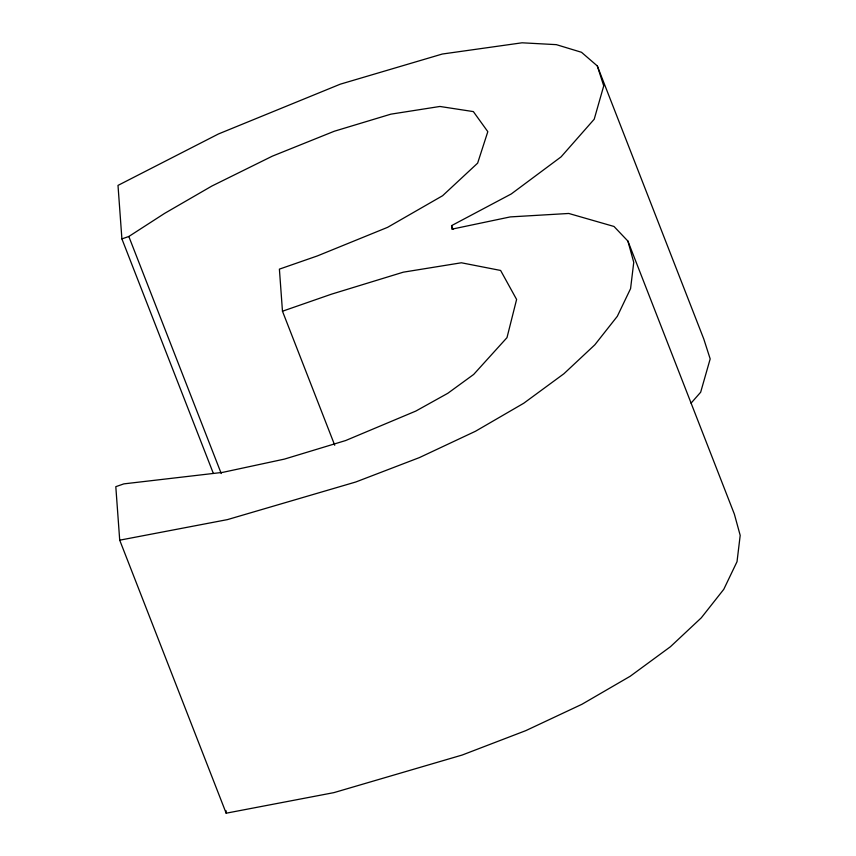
<?xml version="1.0" encoding="UTF-8"?>
<svg xmlns="http://www.w3.org/2000/svg" width="856" height="856" viewBox="0 0 856 856"><rect width="100%" height="100%" fill="white"/><g stroke="black" fill="none" stroke-linecap="round" stroke-linejoin="round"><path stroke-width="1.28" d="M691.07 403.144L700.657 392.241L710.18 358.91L703.771 338.976L597.327 65.955L581.492 52.28L556.357 44.651L522.053 42.8L442.285 54.035L340.281 84.177L218.451 133.964L118 185.399L121.905 238.899L213.358 473.443M121.905 238.899L128.817 236.491L164.62 213.379L211.924 186.009L272.326 156.166L334.268 131.246L390.882 114.158L439.92 106.465L473.357 111.601L487.813 131.663L477.637 163.143L442.595 195.735L387.565 227.354L317.405 255.912L279.398 269.137L282.469 311.22L334.728 445.248M282.469 311.22L331.411 294.197L403.315 272.176L461.373 262.781L500.61 270.453L516.607 299.461L506.987 337.639L473.668 374.447L447.806 393.289L415.823 411.073L345.653 440.54L284.427 459.105L222.806 472.351L123.863 483.875L115.806 486.679L119.712 540.179L226.166 813.2L333.883 792.635L462.208 755.024L525.819 730.628L581.909 704.295L630.187 676.261L670.398 646.751L701.278 617.839L723.769 589.324L737.027 561.675L740.194 535.385L734.362 514.114L627.908 241.092L613.998 226.466L568.769 213.465L510.272 216.91L451.829 229.183L451.572 225.631L511.257 193.959L561.087 156.862L594.214 119.219L603.726 85.889L597.327 65.955M119.712 540.179L227.439 519.613L355.764 482.003L419.376 457.607L475.455 431.274L523.744 403.24L563.943 373.719L594.824 344.818L617.315 316.303L630.572 288.643L633.75 262.364L627.908 241.092M451.572 225.631L453.027 229.355M128.817 236.491L221.233 473.529M225.973 810.589L226.166 813.2"/></g></svg>
